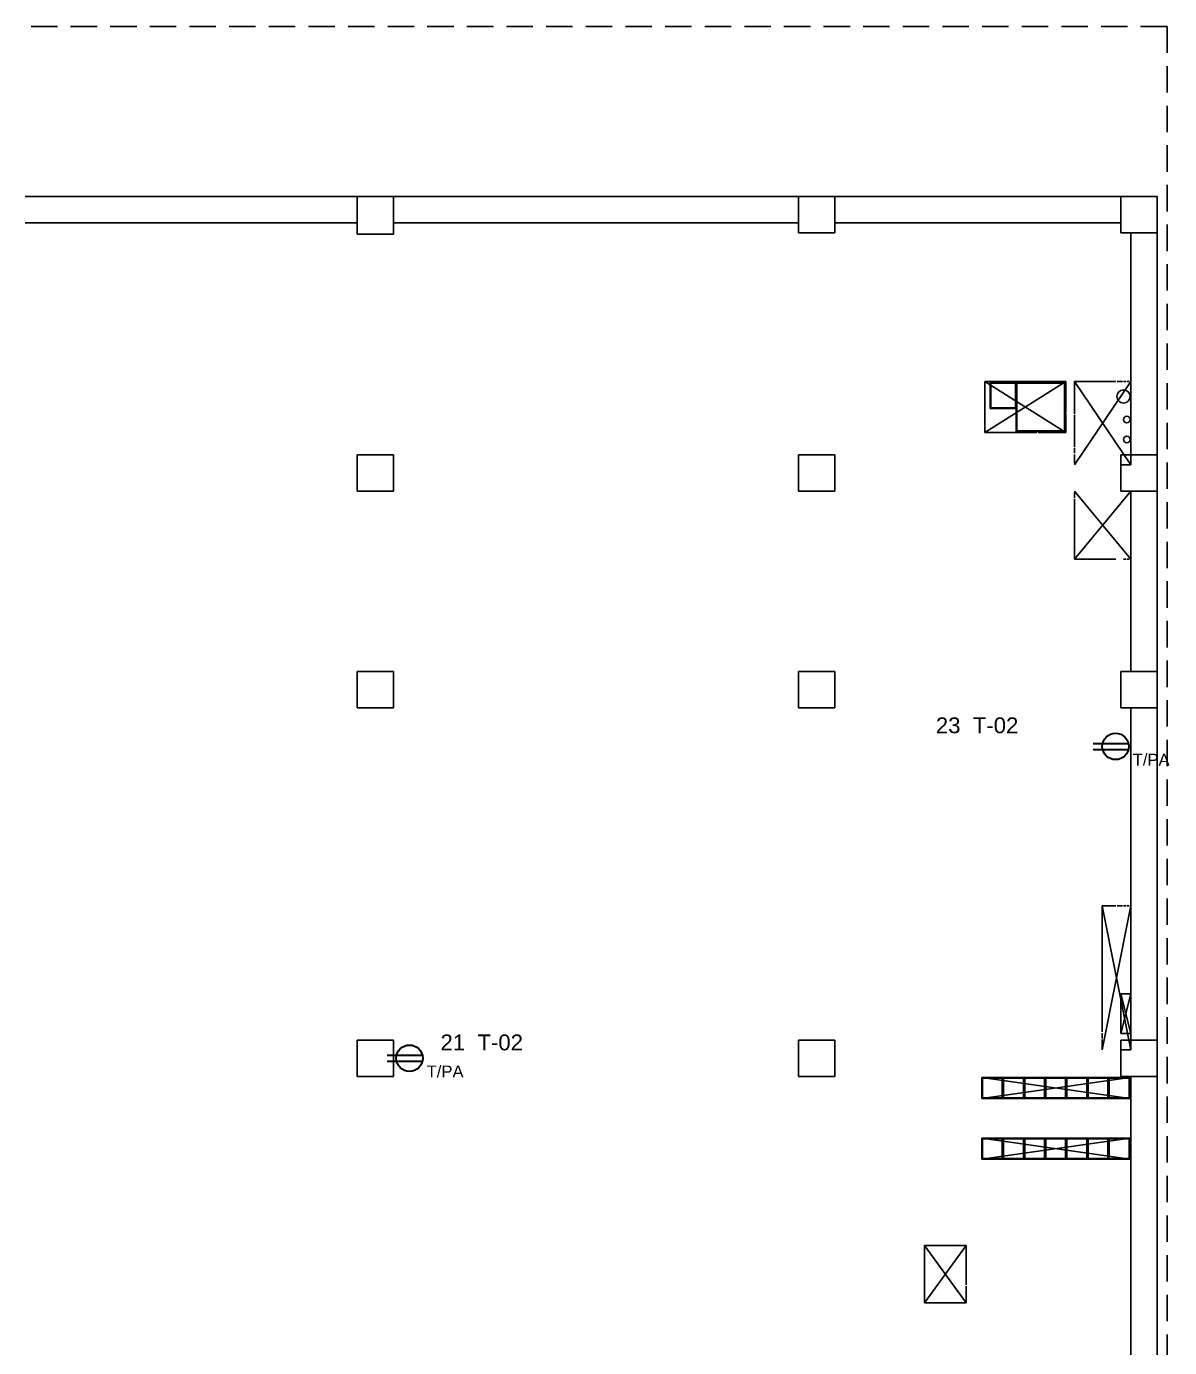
# Model space of a CAD drawing. Header units: metres. Extents: x 0 to 50, y 0 to 40.
# Drawn here: x 32.73 to 50.04, y 20 to 40 of the extents above; entities that cross this region are included whole.
import ezdxf

# ---------------------------------------------------------------- set-up
doc = ezdxf.new("R2010")
doc.units = ezdxf.units.M
doc.linetypes.add('dash', pattern=[0.6, 0.4, -0.2])
for name, color, linetype in [('ARQ-DUCTOS', 7, 'Continuous'), ('ARQ-LIMITE', 7, 'Continuous'), ('ARQ-MUROS', 7, 'Continuous'), ('EST-COLUMNAS', 7, 'Continuous')]:
    doc.layers.add(name, color=color, linetype=linetype)
doc.layers.add('IE-TOMAS-T02', color=5, linetype='Continuous', lineweight=30, true_color=0x1268b2)
doc.styles.add('EI_TEXTO', font='arial.ttf')

# ---------------------------------------------------------------- blocks, each defined once
blk = doc.blocks.new('IE_TN_EST110')
at = {"color": 0, "lineweight": -2}
for p, q in [((-3.4, 0.45), (1.95, 0.45)), ((-3.4, -0.45), (1.95, -0.45))]:
    blk.add_line(p, q, dxfattribs=at)
blk.add_circle((0, 0), 2, dxfattribs=at)
at = {"color": 0, "style": 'EI_TEXTO', "flags": 1}
for tag in ['ALIMENTACION', 'TIPO', 'TABLERO', 'TENSION', 'SISTEMA', 'OBSERVACIONES', 'CONFIGURACION', 'CORRIENTE', 'CLASE_REFERENCIA', 'DESCRIPCION', 'MONTAJE', 'NORMA', 'PAGINA_DGE', 'NUM_TOMAS', 'ESTADO', 'FUENTE_CANTIDADES', 'IP']:
    blk.add_attdef(tag, (0, 0), '', height=2.5, dxfattribs=at)
at = {"color": 0, "style": 'EI_TEXTO'}
for tag, p in [('CODIGO', (10, 0.5)), ('DISTINTIVO', (2.9, -2.6)), ('CIRCUITO', (10, -3)), ('ALTURA', (10, -6.5)), ('NOTA_MONTAJE', (10, -10))]:
    blk.add_attdef(tag, p, '', height=2.5, dxfattribs=at)

msp = doc.modelspace()

# ---------------------------------------------------------------- linework, layer by layer
at = {"layer": 'ARQ-DUCTOS', "color": 0, "lineweight": -2}
for p, q in [((48.47, 34.625), (47.24, 34.625)), ((47.24, 34.625), (47.24, 33.855)), ((47.24, 33.855), (48.47, 34.625)), ((48.47, 33.855), (47.24, 34.625)), ((47.715, 34.61), (47.32, 34.61)), ((47.32, 34.61), (47.32, 34.215)), ((47.715, 34.61), (48.455, 34.61)), ((47.715, 33.87), (47.715, 34.61)), ((47.715, 34.215), (47.715, 34.61)), ((48.455, 34.61), (48.455, 33.87)), ((48.47, 34.155), (48.47, 34.625)), ((49.227, 34.625), (48.6, 34.625)), ((48.6, 34.625), (48.6, 34.131)), ((48.6, 33.365), (49.45, 34.625)), ((49.45, 33.365), (48.6, 34.625)), ((49.327, 34.625), (49.243, 34.625)), ((49.377, 34.625), (49.343, 34.625)), ((49.427, 34.625), (49.393, 34.625)), ((47.33, 34.6), (47.33, 34.225)), ((47.705, 34.6), (47.33, 34.6)), ((47.705, 34.225), (47.705, 34.6)), ((47.725, 34.6), (48.445, 34.6)), ((47.725, 33.88), (47.725, 34.6)), ((48.445, 34.6), (48.445, 33.88)), ((47.32, 34.215), (47.715, 34.215)), ((47.33, 34.225), (47.705, 34.225)), ((48.47, 33.855), (48.47, 34.139)), ((48.6, 34.115), (48.6, 33.638)), ((47.24, 33.855), (48.026, 33.855)), ((48.455, 33.87), (47.715, 33.87)), ((48.445, 33.88), (47.725, 33.88)), ((48.05, 33.855), (48.47, 33.855)), ((48.6, 33.622), (48.6, 33.538)), ((48.6, 33.522), (48.6, 33.386)), ((49.45, 33.365), (49.45, 33.507)), ((49.308, 33.365), (49.45, 33.365)), ((48.6, 31.935), (49.45, 32.965)), ((49.45, 31.935), (48.6, 32.965)), ((48.6, 32.942), (48.6, 32.858)), ((48.6, 32.842), (48.6, 31.935)), ((48.6, 31.935), (49.227, 31.935)), ((49.343, 31.935), (49.377, 31.935)), ((49.393, 31.935), (49.427, 31.935)), ((49.227, 26.685), (49.02, 26.685)), ((49.02, 26.685), (49.02, 24.778)), ((49.02, 24.505), (49.45, 26.685)), ((49.45, 24.505), (49.02, 26.685)), ((49.327, 26.685), (49.243, 26.685)), ((49.377, 26.685), (49.343, 26.685)), ((49.427, 26.685), (49.393, 26.685)), ((49.45, 25.355), (49.3, 25.355)), ((49.3, 25.355), (49.3, 24.755)), ((49.45, 24.755), (49.3, 25.355)), ((49.3, 24.755), (49.45, 25.355)), ((49.45, 24.755), (49.45, 25.355)), ((49.02, 24.762), (49.02, 24.678)), ((49.02, 24.662), (49.02, 24.513)), ((49.3, 24.755), (49.45, 24.755)), ((49.45, 24.505), (49.45, 24.647)), ((49.308, 24.505), (49.45, 24.505)), ((47.195, 24.09), (47.515, 24.09)), ((47.195, 23.77), (47.195, 24.09)), ((47.195, 23.77), (49.435, 24.09)), ((49.435, 23.77), (47.195, 24.09)), ((47.205, 24.08), (47.505, 24.08)), ((47.205, 23.78), (47.205, 24.08)), ((47.505, 24.08), (47.505, 23.78)), ((47.835, 24.09), (47.515, 24.09)), ((47.515, 24.09), (47.515, 23.77)), ((47.525, 24.08), (47.525, 23.78)), ((47.825, 24.08), (47.525, 24.08)), ((47.825, 23.78), (47.825, 24.08)), ((47.835, 23.77), (47.835, 24.09)), ((48.155, 24.09), (47.835, 24.09)), ((47.845, 24.08), (47.845, 23.78)), ((48.145, 24.08), (47.845, 24.08)), ((48.145, 23.78), (48.145, 24.08)), ((48.155, 23.77), (48.155, 24.09)), ((48.475, 24.09), (48.155, 24.09)), ((48.165, 24.08), (48.165, 23.78)), ((48.465, 24.08), (48.165, 24.08)), ((48.465, 23.78), (48.465, 24.08)), ((48.475, 23.77), (48.475, 24.09)), ((48.795, 24.09), (48.475, 24.09)), ((48.485, 24.08), (48.485, 23.78)), ((48.785, 24.08), (48.485, 24.08)), ((48.785, 23.78), (48.785, 24.08)), ((48.795, 23.77), (48.795, 24.09)), ((49.115, 24.09), (48.795, 24.09)), ((48.805, 24.08), (48.805, 23.78)), ((49.105, 24.08), (48.805, 24.08)), ((49.105, 23.78), (49.105, 24.08)), ((49.115, 23.77), (49.115, 24.09)), ((49.435, 24.09), (49.115, 24.09)), ((49.125, 24.08), (49.125, 23.78)), ((49.425, 24.08), (49.125, 24.08)), ((49.425, 23.78), (49.425, 24.08)), ((47.515, 23.77), (47.195, 23.77)), ((47.505, 23.78), (47.205, 23.78)), ((47.515, 23.77), (47.835, 23.77)), ((47.525, 23.78), (47.825, 23.78)), ((47.835, 23.77), (48.155, 23.77)), ((47.845, 23.78), (48.145, 23.78)), ((48.155, 23.77), (48.475, 23.77)), ((48.165, 23.78), (48.465, 23.78)), ((48.475, 23.77), (48.795, 23.77)), ((48.485, 23.78), (48.785, 23.78)), ((48.795, 23.77), (49.115, 23.77)), ((48.805, 23.78), (49.105, 23.78)), ((49.115, 23.77), (49.435, 23.77)), ((49.125, 23.78), (49.425, 23.78)), ((47.195, 23.17), (47.515, 23.17)), ((47.195, 22.85), (47.195, 23.17)), ((47.195, 22.85), (49.435, 23.17)), ((49.435, 22.85), (47.195, 23.17)), ((47.205, 23.16), (47.505, 23.16)), ((47.205, 22.86), (47.205, 23.16)), ((47.505, 23.16), (47.505, 22.86)), ((47.835, 23.17), (47.515, 23.17)), ((47.515, 23.17), (47.515, 22.85)), ((47.525, 23.16), (47.525, 22.86)), ((47.825, 23.16), (47.525, 23.16)), ((47.825, 22.86), (47.825, 23.16)), ((47.835, 22.85), (47.835, 23.17)), ((48.155, 23.17), (47.835, 23.17)), ((47.845, 23.16), (47.845, 22.86)), ((48.145, 23.16), (47.845, 23.16)), ((48.145, 22.86), (48.145, 23.16)), ((48.155, 22.85), (48.155, 23.17)), ((48.475, 23.17), (48.155, 23.17)), ((48.165, 23.16), (48.165, 22.86)), ((48.465, 23.16), (48.165, 23.16)), ((48.465, 22.86), (48.465, 23.16)), ((48.475, 22.85), (48.475, 23.17)), ((48.795, 23.17), (48.475, 23.17)), ((48.485, 23.16), (48.485, 22.86)), ((48.785, 23.16), (48.485, 23.16)), ((48.785, 22.86), (48.785, 23.16)), ((48.795, 22.85), (48.795, 23.17)), ((49.115, 23.17), (48.795, 23.17)), ((48.805, 23.16), (48.805, 22.86)), ((49.105, 23.16), (48.805, 23.16)), ((49.105, 22.86), (49.105, 23.16)), ((49.115, 22.85), (49.115, 23.17)), ((49.435, 23.17), (49.115, 23.17)), ((49.125, 23.16), (49.125, 22.86)), ((49.425, 23.16), (49.125, 23.16)), ((49.425, 22.86), (49.425, 23.16)), ((47.515, 22.85), (47.195, 22.85)), ((47.505, 22.86), (47.205, 22.86)), ((47.515, 22.85), (47.835, 22.85)), ((47.525, 22.86), (47.825, 22.86)), ((47.835, 22.85), (48.155, 22.85)), ((47.845, 22.86), (48.145, 22.86)), ((48.155, 22.85), (48.475, 22.85)), ((48.165, 22.86), (48.465, 22.86)), ((48.475, 22.85), (48.795, 22.85)), ((48.485, 22.86), (48.785, 22.86)), ((48.795, 22.85), (49.115, 22.85)), ((48.805, 22.86), (49.105, 22.86)), ((49.115, 22.85), (49.435, 22.85)), ((49.125, 22.86), (49.425, 22.86)), ((46.96, 21.545), (46.33, 21.545)), ((46.33, 21.545), (46.33, 20.675)), ((46.33, 20.675), (46.96, 21.545)), ((46.96, 20.675), (46.33, 21.545)), ((46.96, 20.948), (46.96, 21.545)), ((46.96, 20.675), (46.96, 20.931)), ((46.33, 20.675), (46.96, 20.675))]:
    msp.add_line(p, q, dxfattribs=at)
for centre, radius in [((49.341, 34.398), 0.1), ((49.391, 34.048), 0.05), ((49.391, 33.748), 0.05)]:
    msp.add_circle(centre, radius, dxfattribs=at)
at = {"layer": 'ARQ-LIMITE', "color": 0, "linetype": 'Dash', "lineweight": -2}
for q in [(0, 40), (50, 0)]:
    msp.add_line((50, 40), q, dxfattribs=at)
at = {"layer": 'ARQ-MUROS', "color": 0, "lineweight": -2}
for p, q in [((37.74, 37.425), (32.71, 37.425)), ((37.74, 37.025), (37.74, 37.425)), ((44.42, 37.425), (38.29, 37.425)), ((38.29, 37.425), (38.29, 37.025)), ((44.42, 37.025), (44.42, 37.425)), ((49.3, 37.425), (44.97, 37.425)), ((44.97, 37.425), (44.97, 37.025)), ((49.3, 37.025), (49.3, 37.425)), ((32.71, 37.025), (37.74, 37.025)), ((38.29, 37.025), (44.42, 37.025)), ((44.97, 37.025), (49.3, 37.025)), ((49.45, 36.875), (49.45, 33.515)), ((49.85, 36.875), (49.45, 36.875)), ((49.85, 33.515), (49.85, 36.875)), ((49.45, 33.515), (49.85, 33.515)), ((49.45, 32.965), (49.45, 30.235)), ((49.85, 32.965), (49.45, 32.965)), ((49.85, 30.235), (49.85, 32.965)), ((49.45, 30.235), (49.85, 30.235)), ((49.45, 29.685), (49.45, 24.655)), ((49.85, 29.685), (49.45, 29.685)), ((49.85, 24.655), (49.85, 29.685)), ((49.45, 24.655), (49.85, 24.655)), ((49.45, 24.105), (49.45, 16.875)), ((49.85, 24.105), (49.45, 24.105)), ((49.85, 16.875), (49.85, 24.105))]:
    msp.add_line(p, q, dxfattribs=at)
at = {"layer": 'EST-COLUMNAS', "color": 0, "lineweight": -2}
for p, q in [((38.29, 37.425), (37.74, 37.425)), ((37.74, 37.425), (37.74, 37.025)), ((38.29, 37.025), (38.29, 37.425)), ((44.97, 37.425), (44.42, 37.425)), ((44.42, 37.425), (44.42, 37.025)), ((44.97, 37.025), (44.97, 37.425)), ((49.85, 37.425), (49.3, 37.425)), ((49.3, 37.425), (49.3, 37.025)), ((49.85, 36.875), (49.85, 37.425)), ((37.74, 37.025), (37.74, 36.855)), ((38.29, 36.855), (38.29, 37.025)), ((44.42, 37.025), (44.42, 36.875)), ((44.97, 36.875), (44.97, 37.025)), ((49.3, 37.025), (49.3, 36.875)), ((37.74, 36.855), (38.29, 36.855)), ((44.42, 36.875), (44.97, 36.875)), ((49.3, 36.875), (49.45, 36.875)), ((49.45, 36.875), (49.85, 36.875)), ((38.29, 33.515), (37.74, 33.515)), ((37.74, 33.515), (37.74, 32.965)), ((38.29, 32.965), (38.29, 33.515)), ((44.97, 33.515), (44.42, 33.515)), ((44.42, 33.515), (44.42, 32.965)), ((44.97, 32.965), (44.97, 33.515)), ((49.45, 33.515), (49.3, 33.515)), ((49.3, 33.515), (49.3, 32.965)), ((49.85, 33.515), (49.45, 33.515)), ((49.85, 32.965), (49.85, 33.515)), ((37.74, 32.965), (38.29, 32.965)), ((44.42, 32.965), (44.97, 32.965)), ((49.3, 32.965), (49.45, 32.965)), ((49.45, 32.965), (49.85, 32.965)), ((38.29, 30.235), (37.74, 30.235)), ((37.74, 30.235), (37.74, 29.685)), ((38.29, 29.685), (38.29, 30.235)), ((44.97, 30.235), (44.42, 30.235)), ((44.42, 30.235), (44.42, 29.685)), ((44.97, 29.685), (44.97, 30.235)), ((49.45, 30.235), (49.3, 30.235)), ((49.3, 30.235), (49.3, 29.685)), ((49.85, 30.235), (49.45, 30.235)), ((49.85, 29.685), (49.85, 30.235)), ((37.74, 29.685), (38.29, 29.685)), ((44.42, 29.685), (44.97, 29.685)), ((49.3, 29.685), (49.45, 29.685)), ((49.45, 29.685), (49.85, 29.685)), ((38.29, 24.655), (37.74, 24.655)), ((37.74, 24.655), (37.74, 24.105)), ((38.29, 24.105), (38.29, 24.655)), ((44.97, 24.655), (44.42, 24.655)), ((44.42, 24.655), (44.42, 24.105)), ((44.97, 24.105), (44.97, 24.655)), ((49.45, 24.655), (49.3, 24.655)), ((49.3, 24.655), (49.3, 24.105)), ((49.85, 24.655), (49.45, 24.655)), ((49.85, 24.105), (49.85, 24.655)), ((37.74, 24.105), (38.29, 24.105)), ((44.42, 24.105), (44.97, 24.105)), ((49.3, 24.105), (49.45, 24.105)), ((49.45, 24.105), (49.85, 24.105))]:
    msp.add_line(p, q, dxfattribs=at)

# ---------------------------------------------------------------- block references
at = {"layer": 'IE-TOMAS-T02'}
ref = msp.add_blockref('IE_TN_EST110', (49.22, 29.1), dxfattribs=dict(at, xscale=0.1, yscale=0.1, zscale=0.1))
ref.add_attrib('CODIGO', '23  T-02', (46.5, 29.3), dxfattribs={"color": 0, "height": 0.24, "style": 'EI_TEXTO'})
ref.add_attrib('DISTINTIVO', 'T/PA', (49.48, 28.81), dxfattribs={"color": 0, "height": 0.18, "style": 'EI_TEXTO'})
ref = msp.add_blockref('IE_TN_EST110', (38.53, 24.38), dxfattribs=dict(at, xscale=0.1, yscale=0.1, zscale=0.1))
ref.add_attrib('CODIGO', '21  T-02', (39, 24.5), dxfattribs={"color": 0, "height": 0.24, "style": 'EI_TEXTO'})
ref.add_attrib('DISTINTIVO', 'T/PA', (38.79, 24.09), dxfattribs={"color": 0, "height": 0.18, "style": 'EI_TEXTO'})

doc.saveas('drawing.dxf')
